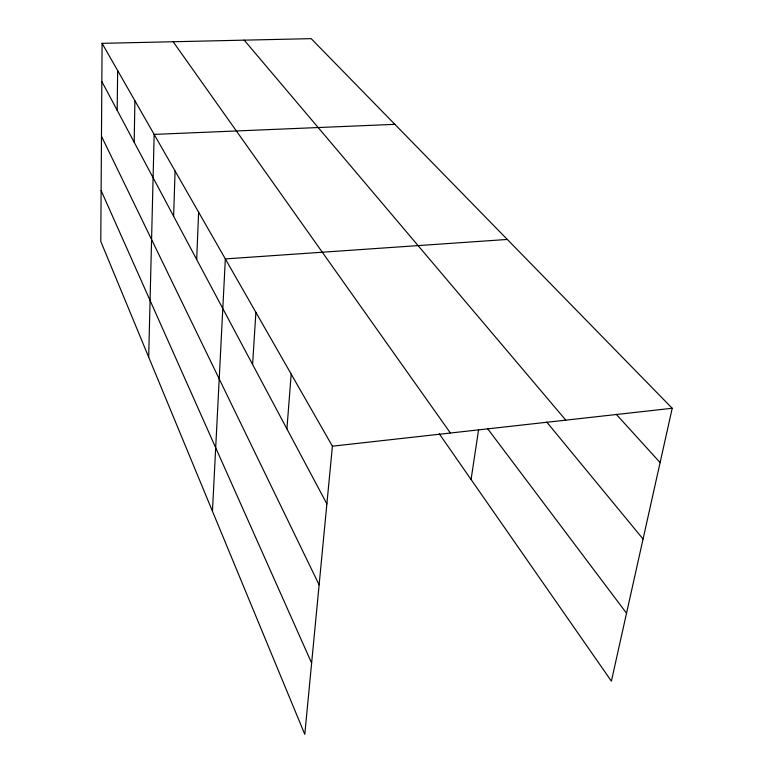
<?xml version="1.0" encoding="UTF-8"?>
<svg xmlns="http://www.w3.org/2000/svg" width="773" height="773" viewBox="0 0 773 773"><rect width="100%" height="100%" fill="white"/><g stroke="black" fill="none" stroke-linecap="round" stroke-linejoin="round"><path stroke-width="1.16" d="M102.084 43.336L100.79 241.427L304.794 734.35L332.409 446.185L102.084 43.336L311.171 38.65L672.21 408.27L611.395 681.148L439.248 433.769M117.177 110.297L117.651 70.556M134.173 142.184L134.908 100.741M148.687 357.145L154.156 134.396L394.868 124.337M173.616 216.237L175.075 170.997M196.69 259.544L198.622 212.189M212.449 511.204L225.339 258.916L507.301 239.446M252.597 364.489L255.892 312.36M286.918 428.918L291.189 374.084M471.076 479.502L478.613 429.556M332.409 446.185L672.21 408.27M616.294 414.338L660.103 462.583M244.21 40.148L565.797 420.145M546.782 422.116L643.068 539.032M487.454 428.455L626.536 613.221M173.152 41.742L450.417 433.015M101.833 81.494L326.882 503.919M101.476 136.241L319.123 584.861M101.128 190.583L311.625 663.05"/></g></svg>
